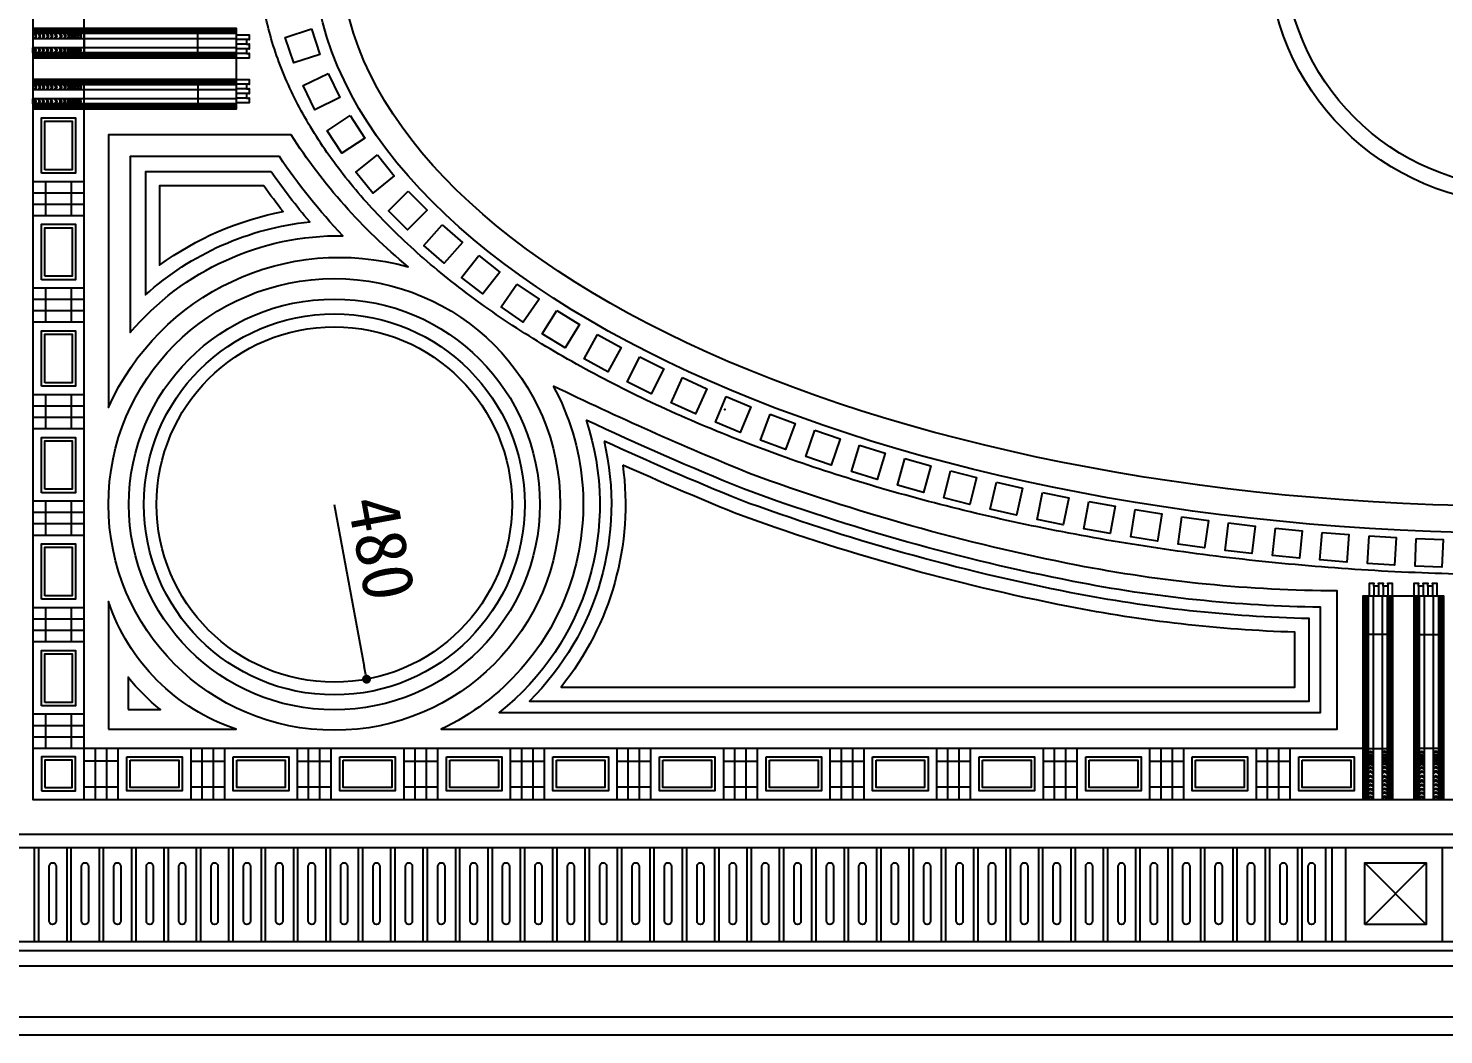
# Model space of a CAD drawing. Extents: x 341 to 10071, y 531 to 13651.
# Drawn here: x 2084 to 5405, y 2286 to 4648 of the extents above; entities that cross this region are included whole.
import ezdxf

# ---------------------------------------------------------------- set-up
doc = ezdxf.new("R2010")
doc.units = 0
doc.header["$MEASUREMENT"] = 0
doc.layers.get('0').update_dxf_attribs({"linetype": 'CONTINUOUS'})
doc.layers.get('DEFPOINTS').update_dxf_attribs({"linetype": 'CONTINUOUS'})
for name, color, linetype in [('3', 3, 'CONTINUOUS'), ('4', 4, 'CONTINUOUS'), ('7', 7, 'CONTINUOUS'), ('DIM', 3, 'CONTINUOUS')]:
    doc.layers.add(name, color=color, linetype=linetype)
doc.styles.add('HZ', font='')
doc.styles.get("Standard").update_dxf_attribs({"font": 'txt.shx', "bigfont": 'bigfont.shx'})
doc.styles.get('HZ').set_extended_font_data('仿宋_GB2312')
doc.dimstyles.get("Standard").update_dxf_attribs({"dimtxt": 0.18, "dimasz": 0.18, "dimexe": 0.18, "dimexo": 0.0625, "dimgap": 0.09, "dimtad": 0, "dimtih": 1, "dimtoh": 1, "dimdec": 4, "dimzin": 0, "dimdsep": 46, "dimtxsty": 'Standard', "dimcen": 0.09, "dimadec": 0, "dimazin": 0, "dimtfac": 1, "dimtdec": 4, "dimtofl": 0, "dimtmove": 0, "dimatfit": 3, "dimfxl": 0, "dimtolj": 1, "dimtzin": 0, "dimarcsym": 0})

# ---------------------------------------------------------------- blocks, each defined once
blk = doc.blocks.new('_DOT')
at = {"color": 0, "linetype": 'ByBlock'}
blk.add_line((-0.35, 0), (-1, 0), dxfattribs=at)
at = {"color": 0, "linetype": 'ByBlock', "const_width": 0.35}
blk.add_lwpolyline([(-0.175, 0, 1), (0.175, 0, 1)], format="xyb", close=True, dxfattribs=at)
blk = doc.blocks.new('*D30')
at = {"linetype": 'ByBlock'}
blk.add_line((2802.1, 3530.1), (2872.3, 3149.5), dxfattribs=at)
at = {"layer": 'DEFPOINTS', "color": 0, "linetype": 'ByBlock'}
for p in [(2802.1, 3530.1), (2877.7, 3120)]:
    blk.add_point(p, dxfattribs=at)
at = {"linetype": 'ByBlock', "xscale": 30, "yscale": 30, "zscale": 30, "rotation": 280.4494674582697}
blk.add_blockref('_DOT', (2877.7, 3120), dxfattribs=at)
at = {"linetype": 'ByBlock', "insert": (2912.9, 3427.7), "char_height": 120, "attachment_point": 5, "rotation": 280.4495, "style": 'HZ'}
blk.add_mtext('\\A1;480', dxfattribs=at)

msp = doc.modelspace()

# ---------------------------------------------------------------- linework, layer by layer
at = {"layer": '3', "ltscale": 20}
for p, q in [((2572.1, 4643.4), (2095.1, 4643.4)), ((2572.1, 4639.3), (2095.1, 4639.3)), ((2572.1, 4635.1), (2095.1, 4635.1)), ((2095.1, 4635.1), (2095.1, 4623.1)), ((2572.1, 4623.1), (2095.1, 4623.1)), ((2215.1, 4647.6), (2215.1, 4577.6)), ((2596.1, 4621.6), (2572.1, 4621.6)), ((2572.1, 4602.1), (2095.1, 4602.1)), ((2095.1, 4590.1), (2095.1, 4602.1)), ((2572.1, 4590.1), (2095.1, 4590.1)), ((2572.1, 4585.9), (2095.1, 4585.9)), ((2596.1, 4610.6), (2572.1, 4610.6)), ((2596.1, 4599.6), (2572.1, 4599.6)), ((2596.1, 4588.6), (2572.1, 4588.6)), ((2572.1, 4581.8), (2095.1, 4581.8)), ((2572.1, 4523.4), (2095.1, 4523.4)), ((2572.1, 4519.3), (2095.1, 4519.3)), ((2215.1, 4457.6), (2215.1, 4527.6)), ((2482.1, 4527.6), (2482.1, 4457.6)), ((2596.1, 4516.6), (2572.1, 4516.6)), ((2572.1, 4515.1), (2095.1, 4515.1)), ((2095.1, 4515.1), (2095.1, 4503.1)), ((2572.1, 4503.1), (2095.1, 4503.1)), ((2596.1, 4505.6), (2572.1, 4505.6)), ((2596.1, 4494.6), (2572.1, 4494.6)), ((2596.1, 4483.6), (2572.1, 4483.6)), ((2572.1, 4482.1), (2095.1, 4482.1)), ((2095.1, 4470.1), (2095.1, 4482.1)), ((2572.1, 4470.1), (2095.1, 4470.1)), ((2572.1, 4465.9), (2095.1, 4465.9)), ((2572.1, 4461.8), (2095.1, 4461.8)), ((2215.1, 4287.6), (2095.1, 4287.6)), ((2125.1, 4207.6), (2125.1, 4287.6)), ((2185.1, 4207.6), (2185.1, 4287.6)), ((2215.1, 4260.9), (2095.1, 4260.9)), ((2215.1, 4234.3), (2095.1, 4234.3)), ((2215.1, 4207.6), (2095.1, 4207.6)), ((2215.1, 4037.6), (2095.1, 4037.6)), ((2125.1, 3957.6), (2125.1, 4037.6)), ((2185.1, 3957.6), (2185.1, 4037.6)), ((2215.1, 4010.9), (2095.1, 4010.9)), ((2215.1, 3984.3), (2095.1, 3984.3)), ((2215.1, 3957.6), (2095.1, 3957.6)), ((2215.1, 3787.6), (2095.1, 3787.6)), ((2125.1, 3707.6), (2125.1, 3787.6)), ((2185.1, 3707.6), (2185.1, 3787.6)), ((2215.1, 3760.9), (2095.1, 3760.9)), ((2215.1, 3734.3), (2095.1, 3734.3)), ((2215.1, 3707.6), (2095.1, 3707.6)), ((2215.1, 3537.6), (2095.1, 3537.6)), ((2125.1, 3457.6), (2125.1, 3537.6)), ((2185.1, 3457.6), (2185.1, 3537.6)), ((2215.1, 3510.9), (2095.1, 3510.9)), ((2215.1, 3484.3), (2095.1, 3484.3)), ((2215.1, 3457.6), (2095.1, 3457.6)), ((5241.1, 3338.6), (5241.1, 3314.6)), ((5252.1, 3338.6), (5252.1, 3314.6)), ((5263.1, 3338.6), (5263.1, 3314.6)), ((5274.1, 3338.6), (5274.1, 3314.6)), ((5346.1, 3338.6), (5346.1, 3314.6)), ((5357.1, 3338.6), (5357.1, 3314.6)), ((5368.1, 3338.6), (5368.1, 3314.6)), ((5379.1, 3338.6), (5379.1, 3314.6)), ((5219.3, 3314.6), (5219.3, 2837.6)), ((5223.4, 3314.6), (5223.4, 2837.6)), ((5227.6, 3314.6), (5227.6, 2837.6)), ((5285.1, 3314.6), (5230.1, 3314.6)), ((5239.6, 3314.6), (5239.6, 2837.6)), ((5260.6, 3314.6), (5260.6, 2837.6)), ((5272.6, 3314.6), (5272.6, 2837.6)), ((5276.8, 3314.6), (5276.8, 2837.6)), ((5280.9, 3314.6), (5280.9, 2837.6)), ((5285.1, 3314.6), (5285.1, 2837.6)), ((5335.1, 3314.6), (5335.1, 2837.6)), ((5390.1, 3314.6), (5335.1, 3314.6)), ((5339.3, 3314.6), (5339.3, 2837.6)), ((5343.4, 3314.6), (5343.4, 2837.6)), ((5347.6, 3314.6), (5347.6, 2837.6)), ((5359.6, 3314.6), (5359.6, 2837.6)), ((5380.6, 3314.6), (5380.6, 2837.6)), ((5392.6, 3314.6), (5392.6, 2837.6)), ((5396.8, 3314.6), (5396.8, 2837.6)), ((5400.9, 3314.6), (5400.9, 2837.6)), ((2215.1, 3287.6), (2095.1, 3287.6)), ((2215.1, 3260.9), (2095.1, 3260.9)), ((2125.1, 3207.6), (2125.1, 3287.6)), ((2185.1, 3207.6), (2185.1, 3287.6)), ((2215.1, 3234.3), (2095.1, 3234.3)), ((2215.1, 3207.6), (2095.1, 3207.6)), ((2215.1, 3037.6), (2095.1, 3037.6)), ((2125.1, 2957.6), (2125.1, 3037.6)), ((2185.1, 2957.6), (2185.1, 3037.6)), ((2215.1, 3010.9), (2095.1, 3010.9)), ((2215.1, 2984.3), (2095.1, 2984.3)), ((2241.8, 2837.6), (2241.8, 2957.6)), ((2268.4, 2837.6), (2268.4, 2957.6)), ((2295.1, 2837.6), (2295.1, 2957.6)), ((2465.1, 2957.6), (2465.1, 2837.6)), ((2491.8, 2837.6), (2491.8, 2957.6)), ((2518.4, 2837.6), (2518.4, 2957.6)), ((2545.1, 2837.6), (2545.1, 2957.6)), ((2715.1, 2957.6), (2715.1, 2837.6)), ((2741.8, 2837.6), (2741.8, 2957.6)), ((2768.4, 2837.6), (2768.4, 2957.6)), ((2795.1, 2837.6), (2795.1, 2957.6)), ((2965.1, 2957.6), (2965.1, 2837.6)), ((2991.8, 2837.6), (2991.8, 2957.6)), ((3018.4, 2837.6), (3018.4, 2957.6)), ((3045.1, 2837.6), (3045.1, 2957.6)), ((3215.1, 2957.6), (3215.1, 2837.6)), ((3241.8, 2837.6), (3241.8, 2957.6)), ((3268.4, 2837.6), (3268.4, 2957.6)), ((3295.1, 2837.6), (3295.1, 2957.6)), ((3465.1, 2957.6), (3465.1, 2837.6)), ((3491.8, 2837.6), (3491.8, 2957.6)), ((3518.4, 2837.6), (3518.4, 2957.6)), ((3545.1, 2837.6), (3545.1, 2957.6)), ((3715.1, 2957.6), (3715.1, 2837.6)), ((3741.8, 2837.6), (3741.8, 2957.6)), ((3768.4, 2837.6), (3768.4, 2957.6)), ((3795.1, 2837.6), (3795.1, 2957.6)), ((3965.1, 2957.6), (3965.1, 2837.6)), ((3991.8, 2837.6), (3991.8, 2957.6)), ((4018.4, 2837.6), (4018.4, 2957.6)), ((4045.1, 2837.6), (4045.1, 2957.6)), ((4215.1, 2957.6), (4215.1, 2837.6)), ((4241.8, 2837.6), (4241.8, 2957.6)), ((4268.4, 2837.6), (4268.4, 2957.6)), ((4295.1, 2837.6), (4295.1, 2957.6)), ((4465.1, 2957.6), (4465.1, 2837.6)), ((4491.8, 2837.6), (4491.8, 2957.6)), ((4518.4, 2837.6), (4518.4, 2957.6)), ((4545.1, 2837.6), (4545.1, 2957.6)), ((4715.1, 2957.6), (4715.1, 2837.6)), ((4741.8, 2837.6), (4741.8, 2957.6)), ((4768.4, 2837.6), (4768.4, 2957.6)), ((4795.1, 2837.6), (4795.1, 2957.6)), ((4965.1, 2957.6), (4965.1, 2837.6)), ((4991.8, 2837.6), (4991.8, 2957.6)), ((5018.4, 2837.6), (5018.4, 2957.6)), ((5045.1, 2837.6), (5045.1, 2957.6)), ((2295.1, 2927.6), (2215.1, 2927.6)), ((2465.1, 2927.6), (2545.1, 2927.6)), ((2715.1, 2927.6), (2795.1, 2927.6)), ((2965.1, 2927.6), (3045.1, 2927.6)), ((3215.1, 2927.6), (3295.1, 2927.6)), ((3465.1, 2927.6), (3545.1, 2927.6)), ((3715.1, 2927.6), (3795.1, 2927.6)), ((3965.1, 2927.6), (4045.1, 2927.6)), ((4215.1, 2927.6), (4295.1, 2927.6)), ((4465.1, 2927.6), (4545.1, 2927.6)), ((4715.1, 2927.6), (4795.1, 2927.6)), ((4965.1, 2927.6), (5045.1, 2927.6)), ((2215.1, 2867.6), (2295.1, 2867.6)), ((2465.1, 2867.6), (2545.1, 2867.6)), ((2715.1, 2867.6), (2795.1, 2867.6)), ((2965.1, 2867.6), (3045.1, 2867.6)), ((3215.1, 2867.6), (3295.1, 2867.6)), ((3465.1, 2867.6), (3545.1, 2867.6)), ((3715.1, 2867.6), (3795.1, 2867.6)), ((3965.1, 2867.6), (4045.1, 2867.6)), ((4215.1, 2867.6), (4295.1, 2867.6)), ((4465.1, 2867.6), (4545.1, 2867.6)), ((4715.1, 2867.6), (4795.1, 2867.6)), ((4965.1, 2867.6), (5045.1, 2867.6)), ((5227.6, 2837.6), (5239.6, 2837.6)), ((5272.6, 2837.6), (5260.6, 2837.6)), ((5347.6, 2837.6), (5359.6, 2837.6)), ((5392.6, 2837.6), (5380.6, 2837.6)), ((5143.1, 2504.6), (5143.1, 2724.6)), ((5175.1, 2504.6), (5175.1, 2724.6)), ((5402.1, 2504.6), (5402.1, 2724.6)), ((5220.1, 2544.3), (5364.1, 2689.3)), ((5364.1, 2544.3), (5220.1, 2689.3))]:
    msp.add_line(p, q, dxfattribs=at)
at = {"layer": '3'}
for p, q in [((2098.1, 2724.6), (2098.1, 2504.6)), ((2108.1, 2724.6), (2108.1, 2504.6)), ((2174.1, 2724.6), (2174.1, 2504.6)), ((2184.1, 2724.6), (2184.1, 2504.6)), ((2250.1, 2724.6), (2250.1, 2504.6)), ((2260.1, 2724.6), (2260.1, 2504.6)), ((2326.1, 2724.6), (2326.1, 2504.6)), ((2336.1, 2724.6), (2336.1, 2504.6)), ((2402.1, 2724.6), (2402.1, 2504.6)), ((2412.1, 2724.6), (2412.1, 2504.6)), ((2478.1, 2724.6), (2478.1, 2504.6)), ((2488.1, 2724.6), (2488.1, 2504.6)), ((2554.1, 2724.6), (2554.1, 2504.6)), ((2564.1, 2724.6), (2564.1, 2504.6)), ((2630.1, 2724.6), (2630.1, 2504.6)), ((2640.1, 2724.6), (2640.1, 2504.6)), ((2706.1, 2724.6), (2706.1, 2504.6)), ((2716.1, 2724.6), (2716.1, 2504.6)), ((2782.1, 2724.6), (2782.1, 2504.6)), ((2792.1, 2724.6), (2792.1, 2504.6)), ((2858.1, 2724.6), (2858.1, 2504.6)), ((2868.1, 2724.6), (2868.1, 2504.6)), ((2934.1, 2724.6), (2934.1, 2504.6)), ((2944.1, 2724.6), (2944.1, 2504.6)), ((3010.1, 2724.6), (3010.1, 2504.6)), ((3020.1, 2724.6), (3020.1, 2504.6)), ((3086.1, 2724.6), (3086.1, 2504.6)), ((3096.1, 2724.6), (3096.1, 2504.6)), ((3162.1, 2724.6), (3162.1, 2504.6)), ((3172.1, 2724.6), (3172.1, 2504.6)), ((3238.1, 2724.6), (3238.1, 2504.6)), ((3248.1, 2724.6), (3248.1, 2504.6)), ((3314.1, 2724.6), (3314.1, 2504.6)), ((3324.1, 2724.6), (3324.1, 2504.6)), ((3390.1, 2724.6), (3390.1, 2504.6)), ((3400.1, 2724.6), (3400.1, 2504.6)), ((3466.1, 2724.6), (3466.1, 2504.6)), ((3476.1, 2724.6), (3476.1, 2504.6)), ((3542.1, 2724.6), (3542.1, 2504.6)), ((3552.1, 2724.6), (3552.1, 2504.6)), ((3618.1, 2724.6), (3618.1, 2504.6)), ((3628.1, 2724.6), (3628.1, 2504.6)), ((3694.1, 2724.6), (3694.1, 2504.6)), ((3704.1, 2724.6), (3704.1, 2504.6)), ((3770.1, 2724.6), (3770.1, 2504.6)), ((3780.1, 2724.6), (3780.1, 2504.6)), ((3846.1, 2724.6), (3846.1, 2504.6)), ((3856.1, 2724.6), (3856.1, 2504.6)), ((3922.1, 2724.6), (3922.1, 2504.6)), ((3932.1, 2724.6), (3932.1, 2504.6)), ((3998.1, 2724.6), (3998.1, 2504.6)), ((4008.1, 2724.6), (4008.1, 2504.6)), ((4074.1, 2724.6), (4074.1, 2504.6)), ((4084.1, 2724.6), (4084.1, 2504.6)), ((4150.1, 2724.6), (4150.1, 2504.6)), ((4160.1, 2724.6), (4160.1, 2504.6)), ((4226.1, 2724.6), (4226.1, 2504.6)), ((4236.1, 2724.6), (4236.1, 2504.6)), ((4302.1, 2724.6), (4302.1, 2504.6)), ((4312.1, 2724.6), (4312.1, 2504.6)), ((4378.1, 2724.6), (4378.1, 2504.6)), ((4388.1, 2724.6), (4388.1, 2504.6)), ((4454.1, 2724.6), (4454.1, 2504.6)), ((4464.1, 2724.6), (4464.1, 2504.6)), ((4530.1, 2724.6), (4530.1, 2504.6)), ((4540.1, 2724.6), (4540.1, 2504.6)), ((4606.1, 2724.6), (4606.1, 2504.6)), ((4616.1, 2724.6), (4616.1, 2504.6)), ((4682.1, 2724.6), (4682.1, 2504.6)), ((4692.1, 2724.6), (4692.1, 2504.6)), ((4758.1, 2724.6), (4758.1, 2504.6)), ((4768.1, 2724.6), (4768.1, 2504.6)), ((4834.1, 2724.6), (4834.1, 2504.6)), ((4844.1, 2724.6), (4844.1, 2504.6)), ((4910.1, 2724.6), (4910.1, 2504.6)), ((4920.1, 2724.6), (4920.1, 2504.6)), ((4986.1, 2724.6), (4986.1, 2504.6)), ((4996.1, 2724.6), (4996.1, 2504.6)), ((5062.1, 2724.6), (5062.1, 2504.6)), ((5072.1, 2724.6), (5072.1, 2504.6)), ((5128.1, 2724.6), (5128.1, 2504.6))]:
    msp.add_line(p, q, dxfattribs=at)
at = {"layer": '3', "ltscale": 20}
for points in [[(1741.1, 4835.6), (1741.1, 2483.6), (9445.1, 2483.6), (9445.1, 4835.6), (9445.1, 7187.6), (1741.1, 7187.6)], [(2014.1, 4835.6), (2014.1, 2756.6), (9172.1, 2756.6), (9172.1, 4835.6), (9172.1, 6914.6), (2014.1, 6914.6)], [(2115.1, 4307.6), (2115.1, 4437.6), (2195.1, 4437.6), (2195.1, 4307.6)], [(2123.1, 4315.6), (2123.1, 4429.6), (2187.1, 4429.6), (2187.1, 4315.6)], [(2115.1, 4057.6), (2115.1, 4187.6), (2195.1, 4187.6), (2195.1, 4057.6)], [(2123.1, 4065.6), (2123.1, 4179.6), (2187.1, 4179.6), (2187.1, 4065.6)], [(2115.1, 3807.6), (2115.1, 3937.6), (2195.1, 3937.6), (2195.1, 3807.6)], [(2123.1, 3815.6), (2123.1, 3929.6), (2187.1, 3929.6), (2187.1, 3815.6)], [(2115.1, 3557.6), (2115.1, 3687.6), (2195.1, 3687.6), (2195.1, 3557.6)], [(2123.1, 3565.6), (2123.1, 3679.6), (2187.1, 3679.6), (2187.1, 3565.6)], [(2115.1, 3307.6), (2115.1, 3437.6), (2195.1, 3437.6), (2195.1, 3307.6)], [(2123.1, 3315.6), (2123.1, 3429.6), (2187.1, 3429.6), (2187.1, 3315.6)], [(2115.1, 3057.6), (2115.1, 3187.6), (2195.1, 3187.6), (2195.1, 3057.6)], [(2123.1, 3065.6), (2123.1, 3179.6), (2187.1, 3179.6), (2187.1, 3065.6)], [(2315.1, 2937.6), (2445.1, 2937.6), (2445.1, 2857.6), (2315.1, 2857.6)], [(2323.1, 2929.6), (2437.1, 2929.6), (2437.1, 2865.6), (2323.1, 2865.6)], [(2565.1, 2937.6), (2695.1, 2937.6), (2695.1, 2857.6), (2565.1, 2857.6)], [(2573.1, 2929.6), (2687.1, 2929.6), (2687.1, 2865.6), (2573.1, 2865.6)], [(2815.1, 2937.6), (2945.1, 2937.6), (2945.1, 2857.6), (2815.1, 2857.6)], [(2823.1, 2929.6), (2937.1, 2929.6), (2937.1, 2865.6), (2823.1, 2865.6)], [(3065.1, 2937.6), (3195.1, 2937.6), (3195.1, 2857.6), (3065.1, 2857.6)], [(3073.1, 2929.6), (3187.1, 2929.6), (3187.1, 2865.6), (3073.1, 2865.6)], [(3315.1, 2937.6), (3445.1, 2937.6), (3445.1, 2857.6), (3315.1, 2857.6)], [(3323.1, 2929.6), (3437.1, 2929.6), (3437.1, 2865.6), (3323.1, 2865.6)], [(3565.1, 2937.6), (3695.1, 2937.6), (3695.1, 2857.6), (3565.1, 2857.6)], [(3573.1, 2929.6), (3687.1, 2929.6), (3687.1, 2865.6), (3573.1, 2865.6)], [(3815.1, 2937.6), (3945.1, 2937.6), (3945.1, 2857.6), (3815.1, 2857.6)], [(3823.1, 2929.6), (3937.1, 2929.6), (3937.1, 2865.6), (3823.1, 2865.6)], [(4065.1, 2937.6), (4195.1, 2937.6), (4195.1, 2857.6), (4065.1, 2857.6)], [(4073.1, 2929.6), (4187.1, 2929.6), (4187.1, 2865.6), (4073.1, 2865.6)], [(4315.1, 2937.6), (4445.1, 2937.6), (4445.1, 2857.6), (4315.1, 2857.6)], [(4323.1, 2929.6), (4437.1, 2929.6), (4437.1, 2865.6), (4323.1, 2865.6)], [(4565.1, 2937.6), (4695.1, 2937.6), (4695.1, 2857.6), (4565.1, 2857.6)], [(4573.1, 2929.6), (4687.1, 2929.6), (4687.1, 2865.6), (4573.1, 2865.6)], [(4815.1, 2937.6), (4945.1, 2937.6), (4945.1, 2857.6), (4815.1, 2857.6)], [(4823.1, 2929.6), (4937.1, 2929.6), (4937.1, 2865.6), (4823.1, 2865.6)], [(5065.1, 2937.6), (5195.1, 2937.6), (5195.1, 2857.6), (5065.1, 2857.6)], [(5073.1, 2929.6), (5187.1, 2929.6), (5187.1, 2865.6), (5073.1, 2865.6)]]:
    msp.add_lwpolyline(points, close=True, dxfattribs=at)
for points in [[(2098.2, 4635.1), (2100.7, 4629.1), (2098.2, 4623.1)], [(2100.7, 4635.1), (2102.7, 4629.1), (2100.7, 4623.1)], [(2107.6, 4635.1), (2110.1, 4629.1), (2107.6, 4623.1)], [(2110.1, 4635.1), (2112.1, 4629.1), (2110.1, 4623.1)], [(2116.4, 4635.1), (2119, 4629.1), (2116.4, 4623.1)], [(2118.9, 4635.1), (2121, 4629.1), (2118.9, 4623.1)], [(2125.7, 4635.1), (2128.9, 4629.1), (2125.7, 4623.1)], [(2128.2, 4635.1), (2131.1, 4629.1), (2128.2, 4623.1)], [(2135, 4635.1), (2138.5, 4629.1), (2135, 4623.1)], [(2137.6, 4635.1), (2141, 4629.1), (2137.6, 4623.1)], [(2144.6, 4635.1), (2149.1, 4629.1), (2144.6, 4623.1)], [(2147.1, 4635.1), (2151.6, 4629.1), (2147.1, 4623.1)], [(2156.4, 4635.1), (2159.9, 4629.1), (2156.4, 4623.1)], [(2158.9, 4635.1), (2162.4, 4629.1), (2158.9, 4623.1)], [(2166.4, 4635.1), (2169.7, 4629.1), (2166.4, 4623.1)], [(2168.9, 4635.1), (2171.9, 4629.1), (2168.9, 4623.1)], [(2174.9, 4635.1), (2178.2, 4629.1), (2174.9, 4623.1)], [(2177.5, 4635.1), (2180.4, 4629.1), (2177.5, 4623.1)], [(2182.7, 4635.1), (2185.2, 4629.1), (2182.7, 4623.1)], [(2185.2, 4635.1), (2187.2, 4629.1), (2185.2, 4623.1)], [(2189.2, 4635.1), (2191.7, 4629.1), (2189.2, 4623.1)], [(2191.7, 4635.1), (2193.7, 4629.1), (2191.7, 4623.1)], [(2196.2, 4635.1), (2198.7, 4629.1), (2196.2, 4623.1)], [(2198.7, 4635.1), (2200.8, 4629.1), (2198.7, 4623.1)], [(2203.7, 4635.1), (2206.3, 4629.1), (2203.7, 4623.1)], [(2206.2, 4635.1), (2208.3, 4629.1), (2206.2, 4623.1)], [(2098.2, 4590.1), (2100.7, 4596.1), (2098.2, 4602.1)], [(2100.7, 4590.1), (2102.7, 4596.1), (2100.7, 4602.1)], [(2107.6, 4590.1), (2110.1, 4596.1), (2107.6, 4602.1)], [(2110.1, 4590.1), (2112.1, 4596.1), (2110.1, 4602.1)], [(2116.4, 4590.1), (2119, 4596.1), (2116.4, 4602.1)], [(2118.9, 4590.1), (2121, 4596.1), (2118.9, 4602.1)], [(2125.7, 4590.1), (2128.9, 4596.1), (2125.7, 4602.1)], [(2128.2, 4590.1), (2131.1, 4596.1), (2128.2, 4602.1)], [(2135, 4590.1), (2138.5, 4596.1), (2135, 4602.1)], [(2137.6, 4590.1), (2141, 4596.1), (2137.6, 4602.1)], [(2144.6, 4590.1), (2149.1, 4596.1), (2144.6, 4602.1)], [(2147.1, 4590.1), (2151.6, 4596.1), (2147.1, 4602.1)], [(2156.4, 4590.1), (2159.9, 4596.1), (2156.4, 4602.1)], [(2158.9, 4590.1), (2162.4, 4596.1), (2158.9, 4602.1)], [(2166.4, 4590.1), (2169.7, 4596.1), (2166.4, 4602.1)], [(2168.9, 4590.1), (2171.9, 4596.1), (2168.9, 4602.1)], [(2174.9, 4590.1), (2178.2, 4596.1), (2174.9, 4602.1)], [(2177.5, 4590.1), (2180.4, 4596.1), (2177.5, 4602.1)], [(2182.7, 4590.1), (2185.2, 4596.1), (2182.7, 4602.1)], [(2185.2, 4590.1), (2187.2, 4596.1), (2185.2, 4602.1)], [(2189.2, 4590.1), (2191.7, 4596.1), (2189.2, 4602.1)], [(2191.7, 4590.1), (2193.7, 4596.1), (2191.7, 4602.1)], [(2196.2, 4590.1), (2198.7, 4596.1), (2196.2, 4602.1)], [(2198.7, 4590.1), (2200.8, 4596.1), (2198.7, 4602.1)], [(2203.7, 4590.1), (2206.3, 4596.1), (2203.7, 4602.1)], [(2206.2, 4590.1), (2208.3, 4596.1), (2206.2, 4602.1)], [(2098.2, 4515.1), (2100.7, 4509.1), (2098.2, 4503.1)], [(2100.7, 4515.1), (2102.7, 4509.1), (2100.7, 4503.1)], [(2107.6, 4515.1), (2110.1, 4509.1), (2107.6, 4503.1)], [(2110.1, 4515.1), (2112.1, 4509.1), (2110.1, 4503.1)], [(2116.4, 4515.1), (2119, 4509.1), (2116.4, 4503.1)], [(2118.9, 4515.1), (2121, 4509.1), (2118.9, 4503.1)], [(2125.7, 4515.1), (2128.9, 4509.1), (2125.7, 4503.1)], [(2128.2, 4515.1), (2131.1, 4509.1), (2128.2, 4503.1)], [(2135, 4515.1), (2138.5, 4509.1), (2135, 4503.1)], [(2137.6, 4515.1), (2141, 4509.1), (2137.6, 4503.1)], [(2144.6, 4515.1), (2149.1, 4509.1), (2144.6, 4503.1)], [(2147.1, 4515.1), (2151.6, 4509.1), (2147.1, 4503.1)], [(2156.4, 4515.1), (2159.9, 4509.1), (2156.4, 4503.1)], [(2158.9, 4515.1), (2162.4, 4509.1), (2158.9, 4503.1)], [(2166.4, 4515.1), (2169.7, 4509.1), (2166.4, 4503.1)], [(2168.9, 4515.1), (2171.9, 4509.1), (2168.9, 4503.1)], [(2174.9, 4515.1), (2178.2, 4509.1), (2174.9, 4503.1)], [(2177.5, 4515.1), (2180.4, 4509.1), (2177.5, 4503.1)], [(2182.7, 4515.1), (2185.2, 4509.1), (2182.7, 4503.1)], [(2185.2, 4515.1), (2187.2, 4509.1), (2185.2, 4503.1)], [(2189.2, 4515.1), (2191.7, 4509.1), (2189.2, 4503.1)], [(2191.7, 4515.1), (2193.7, 4509.1), (2191.7, 4503.1)], [(2196.2, 4515.1), (2198.7, 4509.1), (2196.2, 4503.1)], [(2198.7, 4515.1), (2200.8, 4509.1), (2198.7, 4503.1)], [(2203.7, 4515.1), (2206.3, 4509.1), (2203.7, 4503.1)], [(2206.2, 4515.1), (2208.3, 4509.1), (2206.2, 4503.1)], [(2098.2, 4470.1), (2100.7, 4476.1), (2098.2, 4482.1)], [(2100.7, 4470.1), (2102.7, 4476.1), (2100.7, 4482.1)], [(2107.6, 4470.1), (2110.1, 4476.1), (2107.6, 4482.1)], [(2110.1, 4470.1), (2112.1, 4476.1), (2110.1, 4482.1)], [(2116.4, 4470.1), (2119, 4476.1), (2116.4, 4482.1)], [(2118.9, 4470.1), (2121, 4476.1), (2118.9, 4482.1)], [(2125.7, 4470.1), (2128.9, 4476.1), (2125.7, 4482.1)], [(2128.2, 4470.1), (2131.1, 4476.1), (2128.2, 4482.1)], [(2135, 4470.1), (2138.5, 4476.1), (2135, 4482.1)], [(2137.6, 4470.1), (2141, 4476.1), (2137.6, 4482.1)], [(2144.6, 4470.1), (2149.1, 4476.1), (2144.6, 4482.1)], [(2147.1, 4470.1), (2151.6, 4476.1), (2147.1, 4482.1)], [(2156.4, 4470.1), (2159.9, 4476.1), (2156.4, 4482.1)], [(2158.9, 4470.1), (2162.4, 4476.1), (2158.9, 4482.1)], [(2166.4, 4470.1), (2169.7, 4476.1), (2166.4, 4482.1)], [(2168.9, 4470.1), (2171.9, 4476.1), (2168.9, 4482.1)], [(2174.9, 4470.1), (2178.2, 4476.1), (2174.9, 4482.1)], [(2177.5, 4470.1), (2180.4, 4476.1), (2177.5, 4482.1)], [(2182.7, 4470.1), (2185.2, 4476.1), (2182.7, 4482.1)], [(2185.2, 4470.1), (2187.2, 4476.1), (2185.2, 4482.1)], [(2189.2, 4470.1), (2191.7, 4476.1), (2189.2, 4482.1)], [(2191.7, 4470.1), (2193.7, 4476.1), (2191.7, 4482.1)], [(2196.2, 4470.1), (2198.7, 4476.1), (2196.2, 4482.1)], [(2198.7, 4470.1), (2200.8, 4476.1), (2198.7, 4482.1)], [(2203.7, 4470.1), (2206.3, 4476.1), (2203.7, 4482.1)], [(2206.2, 4470.1), (2208.3, 4476.1), (2206.2, 4482.1)], [(5227.6, 2948.8), (5233.6, 2950.8), (5239.6, 2948.8)], [(5227.6, 2946.2), (5233.6, 2948.8), (5239.6, 2946.2)], [(5227.6, 2941.2), (5233.6, 2943.3), (5239.6, 2941.2)], [(5227.6, 2938.7), (5233.6, 2941.2), (5239.6, 2938.7)], [(5227.6, 2934.2), (5233.6, 2936.2), (5239.6, 2934.2)], [(5227.6, 2931.7), (5233.6, 2934.2), (5239.6, 2931.7)], [(5227.6, 2927.7), (5233.6, 2929.7), (5239.6, 2927.7)], [(5227.6, 2925.2), (5233.6, 2927.7), (5239.6, 2925.2)], [(5227.6, 2920), (5233.6, 2922.9), (5239.6, 2920)], [(5272.6, 2948.8), (5266.6, 2950.8), (5260.6, 2948.8)], [(5272.6, 2946.2), (5266.6, 2948.8), (5260.6, 2946.2)], [(5272.6, 2941.2), (5266.6, 2943.3), (5260.6, 2941.2)], [(5272.6, 2938.7), (5266.6, 2941.2), (5260.6, 2938.7)], [(5272.6, 2934.2), (5266.6, 2936.2), (5260.6, 2934.2)], [(5272.6, 2931.7), (5266.6, 2934.2), (5260.6, 2931.7)], [(5272.6, 2927.7), (5266.6, 2929.7), (5260.6, 2927.7)], [(5272.6, 2925.2), (5266.6, 2927.7), (5260.6, 2925.2)], [(5272.6, 2920), (5266.6, 2922.9), (5260.6, 2920)], [(5347.6, 2948.8), (5353.6, 2950.8), (5359.6, 2948.8)], [(5347.6, 2946.2), (5353.6, 2948.8), (5359.6, 2946.2)], [(5347.6, 2941.2), (5353.6, 2943.3), (5359.6, 2941.2)], [(5347.6, 2938.7), (5353.6, 2941.2), (5359.6, 2938.7)], [(5347.6, 2934.2), (5353.6, 2936.2), (5359.6, 2934.2)], [(5347.6, 2931.7), (5353.6, 2934.2), (5359.6, 2931.7)], [(5347.6, 2927.7), (5353.6, 2929.7), (5359.6, 2927.7)], [(5347.6, 2925.2), (5353.6, 2927.7), (5359.6, 2925.2)], [(5347.6, 2920), (5353.6, 2922.9), (5359.6, 2920)], [(5392.6, 2948.8), (5386.6, 2950.8), (5380.6, 2948.8)], [(5392.6, 2946.2), (5386.6, 2948.8), (5380.6, 2946.2)], [(5392.6, 2941.2), (5386.6, 2943.3), (5380.6, 2941.2)], [(5392.6, 2938.7), (5386.6, 2941.2), (5380.6, 2938.7)], [(5392.6, 2934.2), (5386.6, 2936.2), (5380.6, 2934.2)], [(5392.6, 2931.7), (5386.6, 2934.2), (5380.6, 2931.7)], [(5392.6, 2927.7), (5386.6, 2929.7), (5380.6, 2927.7)], [(5392.6, 2925.2), (5386.6, 2927.7), (5380.6, 2925.2)], [(5392.6, 2920), (5386.6, 2922.9), (5380.6, 2920)], [(5227.6, 2917.5), (5233.6, 2920.7), (5239.6, 2917.5)], [(5227.6, 2911.4), (5233.6, 2914.4), (5239.6, 2911.4)], [(5227.6, 2908.9), (5233.6, 2912.2), (5239.6, 2908.9)], [(5227.6, 2901.4), (5233.6, 2904.9), (5239.6, 2901.4)], [(5227.6, 2898.9), (5233.6, 2902.4), (5239.6, 2898.9)], [(5227.6, 2889.6), (5233.6, 2894.2), (5239.6, 2889.6)], [(5227.6, 2887.1), (5233.6, 2891.7), (5239.6, 2887.1)], [(5272.6, 2917.5), (5266.6, 2920.7), (5260.6, 2917.5)], [(5272.6, 2911.4), (5266.6, 2914.4), (5260.6, 2911.4)], [(5272.6, 2908.9), (5266.6, 2912.2), (5260.6, 2908.9)], [(5272.6, 2901.4), (5266.6, 2904.9), (5260.6, 2901.4)], [(5272.6, 2898.9), (5266.6, 2902.4), (5260.6, 2898.9)], [(5272.6, 2889.6), (5266.6, 2894.2), (5260.6, 2889.6)], [(5272.6, 2887.1), (5266.6, 2891.7), (5260.6, 2887.1)], [(5347.6, 2917.5), (5353.6, 2920.7), (5359.6, 2917.5)], [(5347.6, 2911.4), (5353.6, 2914.4), (5359.6, 2911.4)], [(5347.6, 2908.9), (5353.6, 2912.2), (5359.6, 2908.9)], [(5347.6, 2901.4), (5353.6, 2904.9), (5359.6, 2901.4)], [(5347.6, 2898.9), (5353.6, 2902.4), (5359.6, 2898.9)], [(5347.6, 2889.6), (5353.6, 2894.2), (5359.6, 2889.6)], [(5347.6, 2887.1), (5353.6, 2891.7), (5359.6, 2887.1)], [(5392.6, 2917.5), (5386.6, 2920.7), (5380.6, 2917.5)], [(5392.6, 2911.4), (5386.6, 2914.4), (5380.6, 2911.4)], [(5392.6, 2908.9), (5386.6, 2912.2), (5380.6, 2908.9)], [(5392.6, 2901.4), (5386.6, 2904.9), (5380.6, 2901.4)], [(5392.6, 2898.9), (5386.6, 2902.4), (5380.6, 2898.9)], [(5392.6, 2889.6), (5386.6, 2894.2), (5380.6, 2889.6)], [(5392.6, 2887.1), (5386.6, 2891.7), (5380.6, 2887.1)], [(5227.6, 2880.1), (5233.6, 2883.6), (5239.6, 2880.1)], [(5227.6, 2877.6), (5233.6, 2881), (5239.6, 2877.6)], [(5227.6, 2870.7), (5233.6, 2873.6), (5239.6, 2870.7)], [(5227.6, 2868.2), (5233.6, 2871.4), (5239.6, 2868.2)], [(5227.6, 2861.5), (5233.6, 2863.5), (5239.6, 2861.5)], [(5227.6, 2858.9), (5233.6, 2861.5), (5239.6, 2858.9)], [(5272.6, 2880.1), (5266.6, 2883.6), (5260.6, 2880.1)], [(5272.6, 2877.6), (5266.6, 2881), (5260.6, 2877.6)], [(5272.6, 2870.7), (5266.6, 2873.6), (5260.6, 2870.7)], [(5272.6, 2868.2), (5266.6, 2871.4), (5260.6, 2868.2)], [(5272.6, 2861.5), (5266.6, 2863.5), (5260.6, 2861.5)], [(5272.6, 2858.9), (5266.6, 2861.5), (5260.6, 2858.9)], [(5347.6, 2880.1), (5353.6, 2883.6), (5359.6, 2880.1)], [(5347.6, 2877.6), (5353.6, 2881), (5359.6, 2877.6)], [(5347.6, 2870.7), (5353.6, 2873.6), (5359.6, 2870.7)], [(5347.6, 2868.2), (5353.6, 2871.4), (5359.6, 2868.2)], [(5347.6, 2861.5), (5353.6, 2863.5), (5359.6, 2861.5)], [(5347.6, 2858.9), (5353.6, 2861.5), (5359.6, 2858.9)], [(5392.6, 2880.1), (5386.6, 2883.6), (5380.6, 2880.1)], [(5392.6, 2877.6), (5386.6, 2881), (5380.6, 2877.6)], [(5392.6, 2870.7), (5386.6, 2873.6), (5380.6, 2870.7)], [(5392.6, 2868.2), (5386.6, 2871.4), (5380.6, 2868.2)], [(5392.6, 2861.5), (5386.6, 2863.5), (5380.6, 2861.5)], [(5392.6, 2858.9), (5386.6, 2861.5), (5380.6, 2858.9)], [(5227.6, 2852.6), (5233.6, 2854.7), (5239.6, 2852.6)], [(5227.6, 2850.1), (5233.6, 2852.6), (5239.6, 2850.1)], [(5227.6, 2843.2), (5233.6, 2845.3), (5239.6, 2843.2)], [(5227.6, 2840.7), (5233.6, 2843.2), (5239.6, 2840.7)], [(5272.6, 2852.6), (5266.6, 2854.7), (5260.6, 2852.6)], [(5272.6, 2850.1), (5266.6, 2852.6), (5260.6, 2850.1)], [(5272.6, 2843.2), (5266.6, 2845.3), (5260.6, 2843.2)], [(5272.6, 2840.7), (5266.6, 2843.2), (5260.6, 2840.7)], [(5347.6, 2852.6), (5353.6, 2854.7), (5359.6, 2852.6)], [(5347.6, 2850.1), (5353.6, 2852.6), (5359.6, 2850.1)], [(5347.6, 2843.2), (5353.6, 2845.3), (5359.6, 2843.2)], [(5347.6, 2840.7), (5353.6, 2843.2), (5359.6, 2840.7)], [(5392.6, 2852.6), (5386.6, 2854.7), (5380.6, 2852.6)], [(5392.6, 2850.1), (5386.6, 2852.6), (5380.6, 2850.1)], [(5392.6, 2843.2), (5386.6, 2845.3), (5380.6, 2843.2)], [(5392.6, 2840.7), (5386.6, 2843.2), (5380.6, 2840.7)]]:
    msp.add_lwpolyline(points, dxfattribs=at)
at = {"layer": '3'}
for points in [[(2748.8, 4646.3), (2768.5, 4586.5), (2706.8, 4566.2), (2687, 4626)], [(2787.3, 4541.5), (2815, 4484.9), (2756.6, 4456.4), (2728.9, 4513)], [(2839.6, 4442.7), (2874, 4389.9), (2819.5, 4354.4), (2785.1, 4407.2)], [(2903.2, 4350.6), (2942.9, 4301.7), (2892.5, 4260.7), (2852.7, 4309.6)], [(2975.5, 4265), (3020, 4220.5), (2974.1, 4174.5), (2929.5, 4219.1)], [(3055.5, 4186.6), (3102.7, 4145), (3059.8, 4096.2), (3012.5, 4137.9)], [(3140.9, 4114.2), (3190.5, 4075.5), (3150.5, 4024.2), (3100.9, 4063)], [(3230.6, 4047.3), (3282.4, 4011.6), (3245.6, 3958.1), (3193.7, 3993.8)], [(3323.9, 3985.6), (3377.5, 3952.6), (3343.5, 3897.3), (3289.8, 3930.3)], [(3420, 3928.7), (3475.2, 3898.3), (3443.7, 3841.4), (3388.6, 3871.8)], [(3518.6, 3876.2), (3575, 3848.1), (3545.9, 3789.9), (3489.6, 3818.1)], [(3619.1, 3827.8), (3676.5, 3801.8), (3649.7, 3742.6), (3592.3, 3768.6)], [(3721.2, 3783.2), (3779.4, 3759.2), (3754.7, 3699.1), (3696.5, 3723)], [(3824.6, 3742), (3883.6, 3720), (3860.9, 3659.1), (3801.8, 3681.1)], [(3929.2, 3704.2), (3988.8, 3683.9), (3967.9, 3622.4), (3908.3, 3642.7)], [(4034.7, 3669.5), (4094.9, 3650.8), (4075.7, 3588.8), (4015.5, 3607.4)], [(4141.1, 3637.7), (4201.7, 3620.6), (4184.2, 3558.1), (4123.5, 3575.1)], [(4248.1, 3608.7), (4309.2, 3593.2), (4293.2, 3530.2), (4232.1, 3545.7)], [(4355.8, 3582.3), (4417.2, 3568.3), (4402.7, 3504.9), (4341.3, 3518.9)], [(4463.9, 3558.5), (4525.6, 3545.8), (4512.6, 3482.2), (4450.9, 3494.8)], [(4572.5, 3537.1), (4634.5, 3525.8), (4622.8, 3461.9), (4560.9, 3473.2)], [(4681.5, 3518.1), (4743.7, 3508.1), (4733.4, 3444), (4671.2, 3453.9)], [(4790.8, 3501.4), (4853.2, 3492.7), (4844.2, 3428.3), (4781.8, 3437)], [(4900.3, 3486.9), (4962.9, 3479.5), (4955.2, 3414.9), (4892.6, 3422.4)], [(5010.1, 3474.6), (5072.8, 3468.4), (5066.4, 3403.7), (5003.7, 3409.9)], [(5120.2, 3464.6), (5182.9, 3459.3), (5177.5, 3394.5), (5114.7, 3399.8)], [(5230.3, 3456.2), (5293.2, 3452.6), (5289.5, 3387.8), (5226.6, 3391.3)], [(5340.7, 3450.4), (5403.6, 3447.7), (5400.8, 3382.7), (5337.8, 3385.5)], [(2215.1, 2957.6), (2095.1, 2957.6), (2095.1, 2837.6), (2215.1, 2837.6)], [(2115.1, 2857.6), (2195.1, 2857.6), (2195.1, 2937.6), (2115.1, 2937.6)], [(2123.1, 2865.6), (2187.1, 2865.6), (2187.1, 2929.6), (2123.1, 2929.6)]]:
    msp.add_lwpolyline(points, close=True, dxfattribs=at)
at = {"layer": '3', "ltscale": 20}
for points in [[(2673.1, 4346.6), (2323.1, 4346.6), (2323.1, 3933.5, -0.223228), (2822.2, 4160.9, -0.042414)], [(2654.1, 4310.6), (2359.1, 4310.6), (2359.1, 4022.1, -0.158728), (2744.4, 4193.4, -0.025679)], [(3392.8, 3728, -0.31606), (3188.7, 3041.6), (5116.1, 3041.6), (5116.1, 3288.8, -0.044831), (4536.1, 3349.5, -0.03981), (3761.9, 3566.5, -0.012265)], [(3434.9, 3678.8, -0.260755), (3259.8, 3068.6), (5089.1, 3068.6), (5089.1, 3262.3, -0.042803), (4530.9, 3323, -0.039834), (3752.1, 3541.4, -0.010492)], [(2133.1, 2552.3), (2133.1, 2681.3, -1), (2149.1, 2681.3), (2149.1, 2552.3, -1)], [(2209.1, 2552.3), (2209.1, 2681.3, -1), (2225.1, 2681.3), (2225.1, 2552.3, -1)], [(2285.1, 2552.3), (2285.1, 2681.3, -1), (2301.1, 2681.3), (2301.1, 2552.3, -1)], [(2361.1, 2552.3), (2361.1, 2681.3, -1), (2377.1, 2681.3), (2377.1, 2552.3, -1)], [(2437.1, 2552.3), (2437.1, 2681.3, -1), (2453.1, 2681.3), (2453.1, 2552.3, -1)], [(2513.1, 2552.3), (2513.1, 2681.3, -1), (2529.1, 2681.3), (2529.1, 2552.3, -1)], [(2589.1, 2552.3), (2589.1, 2681.3, -1), (2605.1, 2681.3), (2605.1, 2552.3, -1)], [(2665.1, 2552.3), (2665.1, 2681.3, -1), (2681.1, 2681.3), (2681.1, 2552.3, -1)], [(2741.1, 2552.3), (2741.1, 2681.3, -1), (2757.1, 2681.3), (2757.1, 2552.3, -1)], [(2817.1, 2552.3), (2817.1, 2681.3, -1), (2833.1, 2681.3), (2833.1, 2552.3, -1)], [(2893.1, 2552.3), (2893.1, 2681.3, -1), (2909.1, 2681.3), (2909.1, 2552.3, -1)], [(2969.1, 2552.3), (2969.1, 2681.3, -1), (2985.1, 2681.3), (2985.1, 2552.3, -1)], [(3045.1, 2552.3), (3045.1, 2681.3, -1), (3061.1, 2681.3), (3061.1, 2552.3, -1)], [(3121.1, 2552.3), (3121.1, 2681.3, -1), (3137.1, 2681.3), (3137.1, 2552.3, -1)], [(3197.1, 2552.3), (3197.1, 2681.3, -1), (3213.1, 2681.3), (3213.1, 2552.3, -1)], [(3273.1, 2552.3), (3273.1, 2681.3, -1), (3289.1, 2681.3), (3289.1, 2552.3, -1)], [(3349.1, 2552.3), (3349.1, 2681.3, -1), (3365.1, 2681.3), (3365.1, 2552.3, -1)], [(3425.1, 2552.3), (3425.1, 2681.3, -1), (3441.1, 2681.3), (3441.1, 2552.3, -1)], [(3501.1, 2552.3), (3501.1, 2681.3, -1), (3517.1, 2681.3), (3517.1, 2552.3, -1)], [(3577.1, 2552.3), (3577.1, 2681.3, -1), (3593.1, 2681.3), (3593.1, 2552.3, -1)], [(3653.1, 2552.3), (3653.1, 2681.3, -1), (3669.1, 2681.3), (3669.1, 2552.3, -1)], [(3729.1, 2552.3), (3729.1, 2681.3, -1), (3745.1, 2681.3), (3745.1, 2552.3, -1)], [(3805.1, 2552.3), (3805.1, 2681.3, -1), (3821.1, 2681.3), (3821.1, 2552.3, -1)], [(3881.1, 2552.3), (3881.1, 2681.3, -1), (3897.1, 2681.3), (3897.1, 2552.3, -1)], [(3957.1, 2552.3), (3957.1, 2681.3, -1), (3973.1, 2681.3), (3973.1, 2552.3, -1)], [(4033.1, 2552.3), (4033.1, 2681.3, -1), (4049.1, 2681.3), (4049.1, 2552.3, -1)], [(4109.1, 2552.3), (4109.1, 2681.3, -1), (4125.1, 2681.3), (4125.1, 2552.3, -1)], [(4185.1, 2552.3), (4185.1, 2681.3, -1), (4201.1, 2681.3), (4201.1, 2552.3, -1)], [(4261.1, 2552.3), (4261.1, 2681.3, -1), (4277.1, 2681.3), (4277.1, 2552.3, -1)], [(4337.1, 2552.3), (4337.1, 2681.3, -1), (4353.1, 2681.3), (4353.1, 2552.3, -1)], [(4413.1, 2552.3), (4413.1, 2681.3, -1), (4429.1, 2681.3), (4429.1, 2552.3, -1)], [(4489.1, 2552.3), (4489.1, 2681.3, -1), (4505.1, 2681.3), (4505.1, 2552.3, -1)], [(4565.1, 2552.3), (4565.1, 2681.3, -1), (4581.1, 2681.3), (4581.1, 2552.3, -1)], [(4641.1, 2552.3), (4641.1, 2681.3, -1), (4657.1, 2681.3), (4657.1, 2552.3, -1)], [(4717.1, 2552.3), (4717.1, 2681.3, -1), (4733.1, 2681.3), (4733.1, 2552.3, -1)], [(4793.1, 2552.3), (4793.1, 2681.3, -1), (4809.1, 2681.3), (4809.1, 2552.3, -1)], [(4869.1, 2552.3), (4869.1, 2681.3, -1), (4885.1, 2681.3), (4885.1, 2552.3, -1)], [(4945.1, 2552.3), (4945.1, 2681.3, -1), (4961.1, 2681.3), (4961.1, 2552.3, -1)], [(5021.1, 2552.3), (5021.1, 2681.3, -1), (5037.1, 2681.3), (5037.1, 2552.3, -1)], [(5087.1, 2552.3), (5087.1, 2681.3, -1), (5103.1, 2681.3), (5103.1, 2552.3, -1)]]:
    msp.add_lwpolyline(points, format="xyb", close=True, dxfattribs=at)
for centre, radius in [((5593.1, 4835.6), 562.3), ((2802.1, 3530.1), 482), ((2802.1, 3530.1), 447)]:
    msp.add_circle(centre, radius, dxfattribs=at)
at = {"layer": '3', "extrusion": (0, 0, -1)}
msp.add_ellipse((5593.1, 4835.6), major_axis=(-2778, 0), ratio=0.471562, start_param=3.141593, end_param=6.283185, dxfattribs=at)
at = {"layer": '3', "ltscale": 20}
for p in [(2602.1, 4621.6), (2602.1, 4610.6), (2602.1, 4599.6), (2602.1, 4588.6), (2602.1, 4516.6), (2602.1, 4505.6), (2602.1, 4494.6), (2602.1, 4483.6), (2542.2, 4465.9), (2542.2, 4461.8), (2185.1, 4260.9), (2185.1, 4010.9), (2185.1, 3760.9), (3718.5, 3752.8), (2185.1, 3510.9), (5241.1, 3344.6), (5252.1, 3344.6), (5263.1, 3344.6), (5274.1, 3344.6), (5346.1, 3344.6), (5357.1, 3344.6), (5368.1, 3344.6), (5379.1, 3344.6), (2185.1, 3260.9), (5219.3, 3284.7), (5223.4, 3284.7), (2185.1, 3010.9), (2185.1, 2984.3), (2241.8, 2867.6), (2268.4, 2867.6), (2491.8, 2867.6), (2518.4, 2867.6), (2741.8, 2867.6), (2768.4, 2867.6), (2991.8, 2867.6), (3018.4, 2867.6), (3241.8, 2867.6), (3268.4, 2867.6), (3491.8, 2867.6), (3518.4, 2867.6), (3741.8, 2867.6), (3768.4, 2867.6), (3991.8, 2867.6), (4018.4, 2867.6), (4241.8, 2867.6), (4268.4, 2867.6), (4491.8, 2867.6), (4518.4, 2867.6), (4741.8, 2867.6), (4768.4, 2867.6)]:
    msp.add_point(p, dxfattribs=at)
at = {"layer": '4', "ltscale": 20}
msp.add_lwpolyline([(1543.1, 4835.6), (1543.1, 2285.6), (9643.1, 2285.6), (9643.1, 4835.6), (9643.1, 7385.6), (1543.1, 7385.6)], close=True, dxfattribs=at)
for points in [[(2636.9, 4277.6), (2392.1, 4277.6), (2392.1, 4091.5, -0.112053), (2681.9, 4217.5, -0.01272)], [(3478.8, 3622.6, -0.206371), (3334, 3101.6), (5056.1, 3101.6), (5056.1, 3230.2, -0.040368), (4524.6, 3290.6, -0.039862), (3740.1, 3510.6, -0.008594)], [(2318.1, 3048.6), (2393.9, 3048.6, -0.051795), (2318.1, 3124.4)]]:
    msp.add_lwpolyline(points, format="xyb", close=True, dxfattribs=at)
msp.add_circle((2802.1, 3530.1), 417, dxfattribs=at)
at = {"layer": '7', "ltscale": 20}
for p, q in [((2482.1, 4577.6), (2482.1, 4647.6)), ((2572.1, 4632.6), (2572.1, 4577.6)), ((2572.1, 4577.6), (2095.1, 4577.6)), ((2572.1, 4527.6), (2095.1, 4527.6)), ((2572.1, 4527.6), (2572.1, 4472.6)), ((5285.1, 3224.6), (5215.1, 3224.6)), ((5335.1, 3224.6), (5405.1, 3224.6)), ((5215.1, 2957.6), (5285.1, 2957.6)), ((5405.1, 2957.6), (5335.1, 2957.6))]:
    msp.add_line(p, q, dxfattribs=at)
for points in [[(1585.1, 4835.6), (1585.1, 2327.6), (9601.1, 2327.6), (9601.1, 4835.6), (9601.1, 7343.6), (1585.1, 7343.6)], [(1705.1, 4835.6), (1705.1, 2447.6), (9481.1, 2447.6), (9481.1, 4835.6), (9481.1, 7223.6), (1705.1, 7223.6)], [(1762.1, 4835.6), (1762.1, 2504.6), (9424.1, 2504.6), (9424.1, 4835.6), (9424.1, 7166.6), (1762.1, 7166.6)], [(1982.1, 4835.6), (1982.1, 2724.6), (9204.1, 2724.6), (9204.1, 4835.6), (9204.1, 6946.6), (1982.1, 6946.6)], [(2095.1, 4835.6), (2095.1, 2837.6), (9091.1, 2837.6), (9091.1, 4835.6), (9091.1, 6833.6), (2095.1, 6833.6)], [(5220.1, 2544.3), (5220.1, 2689.3), (5364.1, 2689.3), (5364.1, 2544.3)]]:
    msp.add_lwpolyline(points, close=True, dxfattribs=at)
for points in [[(2215.1, 4577.6), (2215.1, 4835.6)], [(2215.1, 4577.6), (2215.1, 4835.6)], [(2095.1, 4647.6), (2572.1, 4647.6), (2572.1, 4632.6), (2602.1, 4632.6), (2602.1, 4621.6), (2596.1, 4621.6), (2596.1, 4610.6), (2602.1, 4610.6), (2602.1, 4599.6), (2596.1, 4599.6), (2596.1, 4588.6), (2602.1, 4588.6), (2602.1, 4577.6), (2572.1, 4577.6), (2572.1, 4527.6), (2602.1, 4527.6), (2602.1, 4516.6), (2596.1, 4516.6), (2596.1, 4505.6), (2602.1, 4505.6), (2602.1, 4494.6), (2596.1, 4494.6), (2596.1, 4483.6), (2602.1, 4483.6), (2602.1, 4472.6), (2572.1, 4472.6), (2572.1, 4457.6), (2095.1, 4457.6)], [(5215.1, 2957.6), (2215.1, 2957.6), (2215.1, 4527.6)], [(5405.1, 2837.6), (5405.1, 3314.6), (5390.1, 3314.6), (5390.1, 3344.6), (5379.1, 3344.6), (5379.1, 3338.6), (5368.1, 3338.6), (5368.1, 3344.6), (5357.1, 3344.6), (5357.1, 3338.6), (5346.1, 3338.6), (5346.1, 3344.6), (5335.1, 3344.6), (5335.1, 3314.6), (5285.1, 3314.6), (5285.1, 3344.6), (5274.1, 3344.6), (5274.1, 3338.6), (5263.1, 3338.6), (5263.1, 3344.6), (5252.1, 3344.6), (5252.1, 3338.6), (5241.1, 3338.6), (5241.1, 3344.6), (5230.1, 3344.6), (5230.1, 3314.6), (5215.1, 3314.6), (5215.1, 2837.6)]]:
    msp.add_lwpolyline(points, dxfattribs=at)
for points in [[(2700.6, 4397.6), (2272.1, 4397.6), (2272.1, 3757.6, -0.372296), (2975.1, 4087.9, -0.0768)], [(3315.9, 3807.7, -0.429472), (3052.7, 3002.6), (5155.1, 3002.6), (5155.1, 3327.4, -0.047822), (4543.6, 3387.7, -0.039777), (3776, 3602.9, -0.015408)], [(2272.1, 3002.6), (2572.1, 3002.6, -0.236817), (2272.1, 3302.6)]]:
    msp.add_lwpolyline(points, format="xyb", close=True, dxfattribs=at)
for centre, radius in [((5593.1, 4835.6), 600), ((2802.1, 3530.1), 530)]:
    msp.add_circle(centre, radius, dxfattribs=at)
at = {"layer": '7', "ltscale": 20, "extrusion": (0, 0, -1)}
msp.add_ellipse((5593.1, 4835.6), major_axis=(-2841, 0), ratio=0.483281, start_param=3.141593, end_param=6.283185, dxfattribs=at)
at = {"layer": '7', "ltscale": 20}
msp.add_open_spline([(8563.1, 4835.6), (8563.1, 4831.5), (8563.1, 4827.5), (8562.3, 4781.5), (8558, 4739.6), (8542.2, 4656.1), (8530.7, 4614.5), (8500.6, 4532.1), (8482, 4491.3), (8437.9, 4410.5), (8412.4, 4370.6), (8354.6, 4292.1), (8322.3, 4253.4), (8251.3, 4177.7), (8212.6, 4140.6), (8128.9, 4068.2), (8084, 4032.9), (7988.2, 3964.3), (7937.4, 3931), (7830.2, 3866.7), (7773.8, 3835.7), (7656.1, 3776.2), (7594.6, 3747.6), (7467.1, 3693.3), (7400.9, 3667.5), (7264.5, 3618.7), (7194.2, 3595.7), (7049.9, 3552.9), (6976, 3532.9), (6824.9, 3496.3), (6747.7, 3479.6), (6590.9, 3449.4), (6511.2, 3435.9), (6349.7, 3412.5), (6268, 3402.4), (6103.1, 3385.8), (6019.9, 3379.3), (5852.7, 3369.6), (5768.8, 3366.6), (5600.6, 3364), (5516.3, 3364.5), (5348.3, 3369), (5264.5, 3373), (5097.8, 3384.6), (5015, 3392.1), (4850.9, 3410.6), (4769.7, 3421.6), (4609.4, 3446.9), (4530.3, 3461.3), (4374.9, 3493.2), (4298.6, 3510.9), (4149.3, 3549.2), (4076.2, 3570), (3934, 3614.5), (3864.8, 3638.3), (3730.7, 3688.6), (3665.9, 3715.2), (3540.9, 3771), (3480.8, 3800.3), (3365.9, 3861.1), (3311, 3892.8), (3206.9, 3958.3), (3157.6, 3992.2), (3065.1, 4061.9), (3021.8, 4097.7), (2941.6, 4171.1), (2904.6, 4208.6), (2837.2, 4285.2), (2806.7, 4324.2), (2752.7, 4403.4), (2729, 4443.6), (2688.7, 4524.9), (2672.1, 4566), (2645.9, 4648.7), (2636.4, 4690.4), (2625.5, 4766.6), (2623.1, 4801.1), (2623.1, 4835.6)], degree=3, knots=[3.141593, 3.141593, 3.141593, 3.141593, 3.149862, 3.149862, 3.234954, 3.234954, 3.320046, 3.320046, 3.405138, 3.405138, 3.49023, 3.49023, 3.575322, 3.575322, 3.660414, 3.660414, 3.745506, 3.745506, 3.830598, 3.830598, 3.91569, 3.91569, 4.000782, 4.000782, 4.085874, 4.085874, 4.170966, 4.170966, 4.256058, 4.256058, 4.34115, 4.34115, 4.426242, 4.426242, 4.511334, 4.511334, 4.596426, 4.596426, 4.681519, 4.681519, 4.766611, 4.766611, 4.851703, 4.851703, 4.936795, 4.936795, 5.021887, 5.021887, 5.106979, 5.106979, 5.192071, 5.192071, 5.277163, 5.277163, 5.362255, 5.362255, 5.447347, 5.447347, 5.532439, 5.532439, 5.617531, 5.617531, 5.702623, 5.702623, 5.787715, 5.787715, 5.872807, 5.872807, 5.957899, 5.957899, 6.042991, 6.042991, 6.128083, 6.128083, 6.213175, 6.213175, 6.283185, 6.283185, 6.283185, 6.283185], dxfattribs=at)

# ---------------------------------------------------------------- dimensions: what is measured, and where the dimension line sits
at = {"layer": 'DIM'}
dim = msp.add_radius_dim(center=(2802.1, 3530.1), mpoint=(2877.7, 3120), text='480', dimstyle='Standard', override={"dimscale": 60, "dimtxt": 2, "dimasz": 0.5, "dimexe": 1, "dimexo": 1, "dimgap": 0.5, "dimtad": 1, "dimtih": 0, "dimtoh": 0, "dimdec": 0, "dimzin": 9, "dimtxsty": 'HZ', "dimblk1": 'DOT', "dimblk2": 'DOT', "dimsah": 1, "dimcen": 0, "dimclrd": 256, "dimclre": 256, "dimclrt": 256, "dimtfac": 0.5, "dimtdec": 0, "dimtofl": 1, "dimtmove": 2, "dimtzin": 2}, dxfattribs=at)
dim.commit()
dim.dimension.update_dxf_attribs({"geometry": '*D30', "text_midpoint": (2912.9, 3427.7), "dimtype": 132})

doc.saveas('drawing.dxf')
